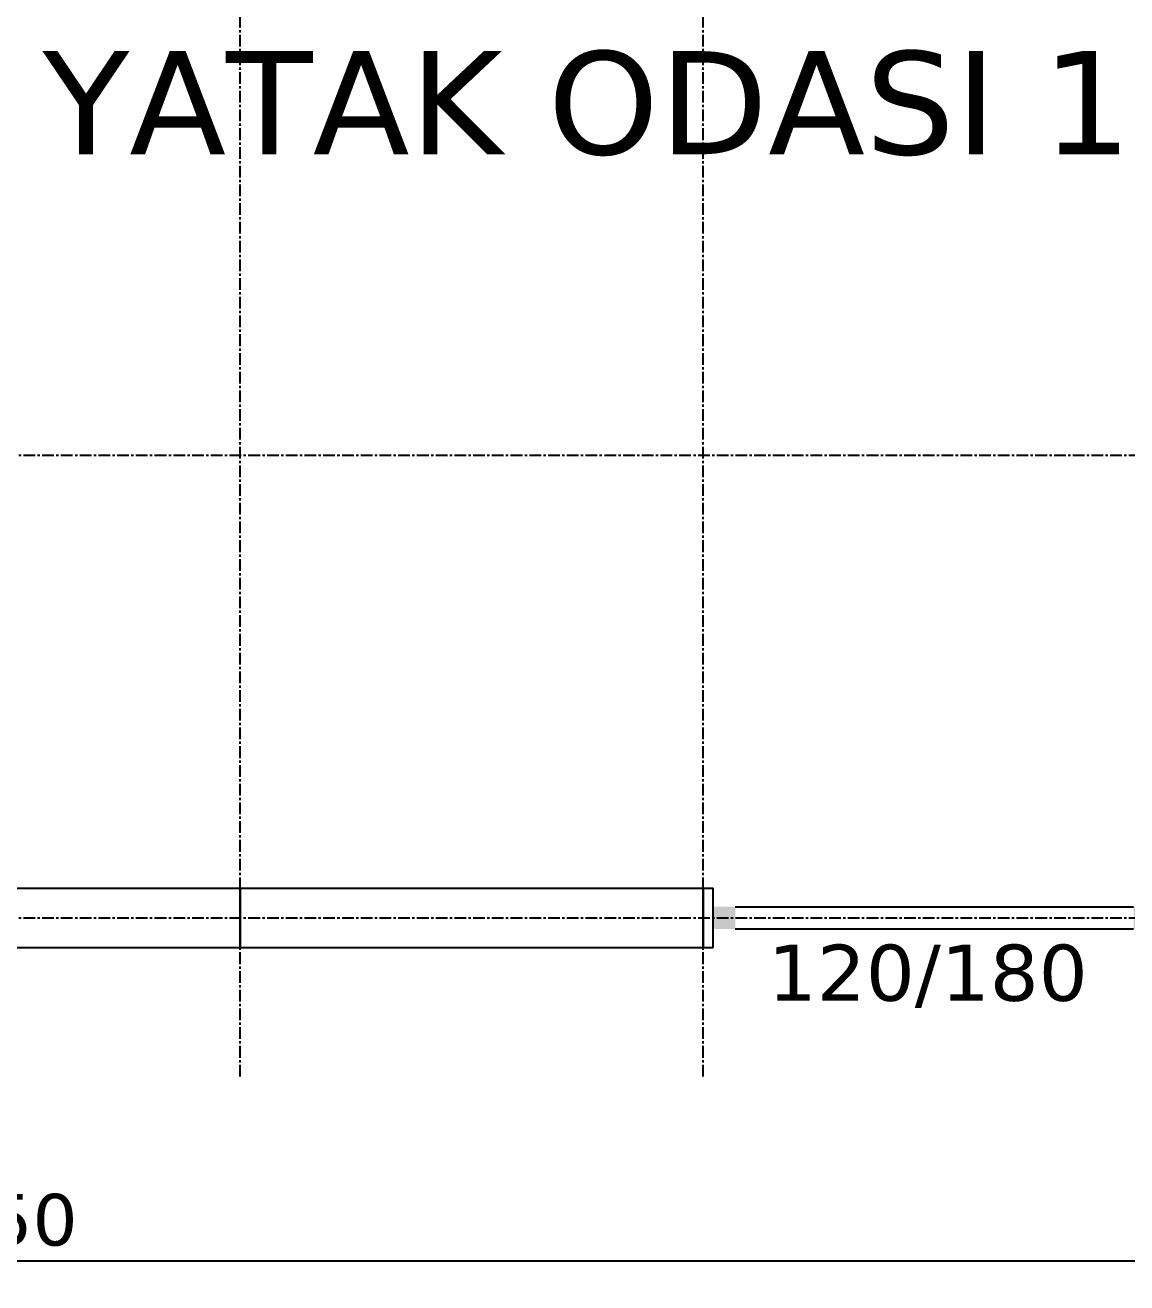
# Model space of a CAD drawing. Header units: centimetres. Extents: x -135 to 5290, y -1327 to 1388.
# Drawn here: x 585.2 to 883.9, y -91 to 250.2 of the extents above; entities that cross this region are included whole.
import ezdxf
from ezdxf.enums import TextEntityAlignment as Align

# ---------------------------------------------------------------- set-up
doc = ezdxf.new("R2010")
doc.units = ezdxf.units.CM
doc.linetypes.add('CENTER', pattern=[5.08, 3.175, -0.635, 0.635, -0.635])
for name, color, linetype in [('AKS', 4, 'CENTER'), ('DIS_DUVAR_160', 30, 'Continuous'), ('ODA_ADLARI', 7, 'Continuous'), ('OLCULER', 7, 'Continuous'), ('PENCERE', 10, 'Continuous')]:
    doc.layers.add(name, color=color, linetype=linetype)
doc.styles.add('PORTMAN', font='DejaVuSans.ttf')
doc.styles.get("Standard").update_dxf_attribs({"font": 'DejaVuSans.ttf'})
doc.dimstyles.new('PORTMAN', dxfattribs={"dimtxt": 14, "dimasz": 9, "dimexe": 6, "dimexo": 5, "dimgap": 4, "dimtad": 1, "dimtxsty": 'PORTMAN', "dimblk": 'ARCHTICK', "dimcen": 2.5, "dimazin": 3, "dimtfac": 0.5, "dimtmove": 2, "dimatfit": 3})

# ---------------------------------------------------------------- blocks, each defined once
blk = doc.blocks.new('BOM_D09_1255p0_DIS_DOLU')
blk.add_lwpolyline([(0, 0), (16, 0), (16, 125.5), (0, 125.5)], close=True)
blk = doc.blocks.new('kaynak-pencere-120180')
at = {"layer": 'PENCERE', "color": 1}
for p, q in [((53839.87, 6703.82), (53839.87, 6713.82)), ((53845.87, 6711.82), (53953.87, 6711.82)), ((53959.87, 6703.82), (53959.87, 6713.82)), ((53845.87, 6705.82), (53953.87, 6705.82))]:
    blk.add_line(p, q, dxfattribs=at)
for points in [[(53839.87, 6705.82), (53845.87, 6705.82), (53839.87, 6711.82), (53845.87, 6711.82)], [(53959.87, 6705.82), (53953.87, 6705.82), (53959.87, 6711.82), (53953.87, 6711.82)]]:
    blk.add_solid(points, dxfattribs=at)
at = {"layer": 'PENCERE', "color": 0, "lineweight": 25}
blk.add_text('120/180', height=15.217, dxfattribs=at).set_placement((53854.7, 6686.34))
blk = doc.blocks.new('BOM_P02_PENCERE_1200x1800')
at = {"layer": 'PENCERE'}
blk.add_blockref('kaynak-pencere-120180', (0, 0), dxfattribs=at)
blk = doc.blocks.new('BOM_D10_1255p0_DIS_P02')
for points in [[(0, 122.75), (16, 122.75), (16, 125.5), (0, 125.5)], [(0, 0), (16, 0), (16, 2.75), (0, 2.75)]]:
    blk.add_lwpolyline(points, close=True)
at = {"layer": 'PENCERE', "rotation": 270}
blk.add_blockref('BOM_P02_PENCERE_1200x1800', (-6700.823, 53962.624), dxfattribs=at)
blk = doc.blocks.new('_ARCHTICK')
at = {"color": 0, "linetype": 'BYBLOCK', "const_width": 0.15}
blk.add_lwpolyline([(-0.5, -0.5), (0.5, 0.5)], dxfattribs=at)

msp = doc.modelspace()

# ---------------------------------------------------------------- linework, layer by layer
at = {"layer": 'AKS'}
for p, q in [((643.5, -35), (643.5, 1091)), ((769, -35), (769, 1091)), ((-35, 133.5), (1185, 133.5)), ((-35, 8), (1185, 8))]:
    msp.add_line(p, q, dxfattribs=at)

# ---------------------------------------------------------------- block references
at = {"layer": 'DIS_DUVAR_160'}
for name, p, rotation in [('BOM_D09_1255p0_DIS_DOLU', (518, 16), 270), ('BOM_D09_1255p0_DIS_DOLU', (643.5, 16), 270), ('BOM_D10_1255p0_DIS_P02', (894.5, 0), 90)]:
    msp.add_blockref(name, p, dxfattribs=dict(at, rotation=rotation))

# ---------------------------------------------------------------- texts
at = {"layer": 'ODA_ADLARI', "style": 'PORTMAN'}
msp.add_text('YATAK ODASI 1', height=28, dxfattribs=at).set_placement((737.625, 229.125), align=Align.MIDDLE_CENTER)

# ---------------------------------------------------------------- dimensions: what is measured, and where the dimension line sits
at = {"layer": 'OLCULER'}
msp.add_linear_dim(base=(0, -85), p1=(0, 0), p2=(1150, 0), dimstyle='PORTMAN', override={"dimtxt": 14, "dimasz": 9, "dimexe": 6, "dimexo": 5, "dimdec": 2, "dimzin": 8, "dimdsep": 44}, dxfattribs=at).render()

doc.saveas('drawing.dxf')
